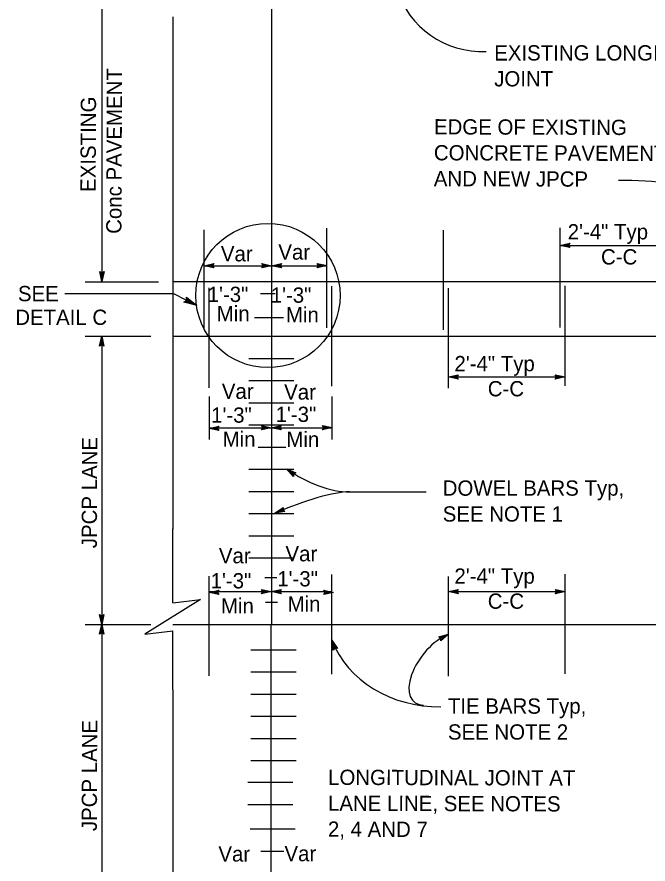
# Model space of a CAD drawing. Extents: x -894 to 866, y -476 to 714.
# Drawn here: x -173.5 to 115.9, y 34.6 to 422.8 of the extents above; entities that cross this region are included whole.
import ezdxf

# ---------------------------------------------------------------- set-up
doc = ezdxf.new("R2010")
doc.units = 0
for name, color, linetype in [('56 Stage 3 Anno', 7, 'Continuous'), ('57 Undefined', 7, 'Continuous'), ('60 Nongeo Data', 7, 'Continuous')]:
    doc.layers.add(name, color=color, linetype=linetype)

msp = doc.modelspace()

# ---------------------------------------------------------------- linework, layer by layer
at = {"layer": '56 Stage 3 Anno'}
for p, q in [((-102.07, 422.75), (-102.07, 188.08)), ((75.5, 318.08), (80, 319.08)), ((76.55, 318.08), (79.83, 318.81)), ((77.58, 318.08), (79.69, 318.55)), ((80, 319.08), (79.4, 318.08)), ((80, 319.08), (80, 319.08)), ((80, 317.07), (75.5, 318.08)), ((75.5, 318.08), (75.5, 318.08)), ((75.63, 318.07), (129.13, 318.07)), ((79.84, 317.34), (76.54, 318.08)), ((79.67, 317.61), (77.58, 318.08)), ((78.61, 318.08), (79.52, 318.28)), ((79.53, 317.87), (78.61, 318.08)), ((79.4, 318.08), (80, 317.07)), ((80, 317.07), (80, 317.07)), ((-87.7, 308.77), (-56.65, 308.77)), ((-87.67, 308.75), (-83.17, 309.74)), ((-83.17, 307.74), (-87.67, 308.75)), ((-87.67, 308.75), (-87.67, 308.75)), ((-83.33, 308.01), (-86.63, 308.75)), ((-86.62, 308.75), (-83.34, 309.47)), ((-85.59, 308.74), (-83.47, 309.21)), ((-83.5, 308.28), (-85.59, 308.74)), ((-84.56, 308.74), (-83.65, 308.94)), ((-83.64, 308.54), (-84.56, 308.74)), ((-83.17, 309.74), (-83.77, 308.75)), ((-83.77, 308.75), (-83.17, 307.74)), ((-83.17, 309.74), (-83.17, 309.74)), ((-83.17, 307.74), (-83.17, 307.74)), ((-60.63, 308.77), (-61.23, 309.78)), ((-61.23, 309.78), (-61.23, 309.78)), ((-61.23, 309.78), (-56.73, 308.77)), ((-56.73, 308.77), (-61.23, 307.78)), ((-61.23, 307.78), (-60.63, 308.77)), ((-61.23, 307.78), (-61.23, 307.78)), ((-61.06, 309.51), (-57.76, 308.77)), ((-57.77, 308.77), (-61.05, 308.04)), ((-58.8, 308.77), (-60.92, 308.3)), ((-60.89, 309.24), (-58.8, 308.77)), ((-60.76, 308.98), (-59.83, 308.77)), ((-59.83, 308.77), (-60.74, 308.57)), ((-56.73, 308.77), (-52.23, 309.77)), ((-52.23, 307.77), (-56.73, 308.77)), ((-56.73, 308.77), (-56.73, 308.77)), ((-56.73, 308.77), (-56.73, 308.77)), ((-56.65, 308.77), (-31.39, 308.77)), ((-52.39, 308.03), (-55.69, 308.77)), ((-55.68, 308.77), (-52.4, 309.5)), ((-54.65, 308.77), (-52.53, 309.24)), ((-52.56, 308.3), (-54.65, 308.77)), ((-53.62, 308.77), (-52.71, 308.97)), ((-52.7, 308.56), (-53.62, 308.77)), ((-52.23, 309.77), (-52.83, 308.77)), ((-52.83, 308.77), (-52.23, 307.77)), ((-52.23, 309.77), (-52.23, 309.77)), ((-52.23, 307.77), (-52.23, 307.77)), ((-35.16, 308.81), (-35.76, 309.81)), ((-35.76, 309.81), (-35.76, 309.81)), ((-35.76, 309.81), (-31.26, 308.81)), ((-31.26, 308.81), (-35.76, 307.81)), ((-35.76, 307.81), (-35.16, 308.81)), ((-35.76, 307.81), (-35.76, 307.81)), ((-35.59, 309.55), (-32.29, 308.81)), ((-32.3, 308.81), (-35.58, 308.08)), ((-33.33, 308.81), (-35.45, 308.34)), ((-35.42, 309.28), (-33.33, 308.81)), ((-35.29, 309.02), (-34.36, 308.81)), ((-34.36, 308.81), (-35.27, 308.61)), ((-31.26, 308.81), (-31.26, 308.81)), ((-134.52, 301.56), (-135.52, 306.06)), ((-135.52, 306.06), (-135.52, 306.06)), ((-135.52, 306.06), (-134.52, 305.46)), ((-134.52, 302.61), (-135.25, 305.89)), ((-134.52, 303.64), (-134.99, 305.75)), ((-134.52, 304.67), (-134.72, 305.58)), ((-134.52, 305.46), (-133.51, 306.06)), ((-133.51, 306.06), (-134.52, 301.56)), ((-133.78, 305.9), (-134.52, 302.6)), ((-134.05, 305.73), (-134.52, 303.64)), ((-134.31, 305.59), (-134.52, 304.67)), ((-133.51, 306.06), (-133.51, 306.06)), ((-134.52, 301.56), (-134.52, 301.56)), ((-135.65, 271.95), (-134.64, 276.45)), ((-134.64, 276.45), (-134.64, 276.45)), ((-134.64, 276.45), (-133.64, 271.95)), ((-134.64, 272.55), (-135.65, 271.95)), ((-135.65, 271.95), (-135.65, 271.95)), ((-135.38, 272.12), (-134.64, 275.42)), ((-135.11, 272.29), (-134.64, 274.38)), ((-134.85, 272.42), (-134.64, 273.35)), ((-134.64, 275.41), (-133.91, 272.13)), ((-134.64, 274.38), (-134.17, 272.26)), ((-134.64, 273.35), (-134.44, 272.44)), ((-133.64, 271.95), (-134.64, 272.55)), ((-133.64, 271.95), (-133.64, 271.95)), ((24.32, 257.8), (28.82, 258.8)), ((28.82, 256.79), (24.32, 257.8)), ((24.32, 257.8), (24.32, 257.8)), ((24.44, 257.79), (77.94, 257.79)), ((28.66, 257.06), (25.35, 257.8)), ((25.36, 257.8), (28.64, 258.53)), ((26.39, 257.8), (28.51, 258.27)), ((28.48, 257.33), (26.39, 257.8)), ((27.43, 257.8), (28.33, 258)), ((28.35, 257.59), (27.43, 257.8)), ((28.82, 258.8), (28.22, 257.8)), ((28.22, 257.8), (28.82, 256.79)), ((28.82, 258.8), (28.82, 258.8)), ((28.82, 256.79), (28.82, 256.79)), ((73.92, 257.81), (73.32, 258.81)), ((73.32, 258.81), (73.32, 258.81)), ((73.32, 258.81), (77.82, 257.81)), ((77.82, 257.81), (73.32, 256.81)), ((73.32, 256.81), (73.92, 257.81)), ((73.32, 256.81), (73.32, 256.81)), ((73.48, 258.54), (76.78, 257.81)), ((76.77, 257.8), (73.49, 257.08)), ((75.74, 257.81), (73.63, 257.34)), ((73.65, 258.28), (75.74, 257.81)), ((73.79, 258.02), (74.71, 257.81)), ((74.71, 257.81), (73.8, 257.61)), ((77.82, 257.81), (77.82, 257.81)), ((-85.36, 234.17), (-80.86, 235.17)), ((-85.36, 234.54), (-56.88, 234.54)), ((-80.86, 233.17), (-85.36, 234.17)), ((-85.36, 234.17), (-85.36, 234.17)), ((-84.32, 234.17), (-81.04, 234.9)), ((-81.02, 233.43), (-84.32, 234.17)), ((-83.29, 234.17), (-81.17, 234.64)), ((-81.2, 233.7), (-83.29, 234.17)), ((-82.25, 234.17), (-81.34, 234.37)), ((-81.33, 233.96), (-82.25, 234.17)), ((-80.86, 235.17), (-81.46, 234.17)), ((-81.46, 234.17), (-80.86, 233.17)), ((-80.86, 235.17), (-80.86, 235.17)), ((-80.86, 233.17), (-80.86, 233.17)), ((-60.78, 234.54), (-61.38, 235.54)), ((-61.38, 235.54), (-61.38, 235.54)), ((-61.38, 235.54), (-56.88, 234.54)), ((-56.88, 234.54), (-61.38, 233.54)), ((-61.38, 233.54), (-60.78, 234.54)), ((-61.38, 233.54), (-61.38, 233.54)), ((-61.22, 235.27), (-57.91, 234.54)), ((-57.92, 234.53), (-61.2, 233.81)), ((-58.95, 234.54), (-61.07, 234.07)), ((-61.04, 235), (-58.95, 234.54)), ((-60.91, 234.74), (-59.99, 234.54)), ((-59.99, 234.54), (-60.89, 234.34)), ((-56.88, 234.54), (-52.38, 235.53)), ((-52.38, 233.53), (-56.88, 234.54)), ((-56.88, 234.54), (-56.88, 234.54)), ((-56.88, 234.54), (-56.88, 234.54)), ((-56.87, 234.54), (-29.06, 234.54)), ((-55.84, 234.54), (-52.55, 235.26)), ((-52.54, 233.8), (-55.84, 234.53)), ((-54.81, 234.53), (-52.69, 235)), ((-52.72, 234.07), (-54.81, 234.53)), ((-53.77, 234.53), (-52.86, 234.73)), ((-52.85, 234.33), (-53.77, 234.53)), ((-52.38, 235.53), (-52.98, 234.54)), ((-52.98, 234.54), (-52.38, 233.53)), ((-52.38, 235.53), (-52.38, 235.53)), ((-52.38, 233.53), (-52.38, 233.53)), ((-32.82, 234.57), (-33.42, 235.58)), ((-33.42, 235.58), (-33.42, 235.58)), ((-33.42, 235.58), (-28.92, 234.57)), ((-28.92, 234.57), (-33.42, 233.57)), ((-33.42, 233.57), (-32.82, 234.57)), ((-33.42, 233.57), (-33.42, 233.57)), ((-33.26, 235.31), (-29.95, 234.57)), ((-29.96, 234.57), (-33.24, 233.84)), ((-30.99, 234.57), (-33.11, 234.1)), ((-33.08, 235.04), (-30.99, 234.57)), ((-32.95, 234.78), (-32.03, 234.57)), ((-32.03, 234.57), (-32.93, 234.37)), ((-28.92, 234.57), (-28.92, 234.57)), ((-46.73, 212.2), (-49.77, 215.67)), ((-49.77, 215.67), (-49.77, 215.67)), ((-49.77, 215.67), (-45.55, 213.82)), ((-46.7, 212.51), (-48.93, 215.06)), ((-48.92, 215.05), (-45.85, 213.71)), ((-46.68, 212.83), (-48.1, 214.44)), ((-48.1, 214.44), (-46.11, 213.57)), ((-46.64, 213.12), (-47.26, 213.83)), ((-47.26, 213.83), (-46.41, 213.46)), ((-45.55, 213.82), (-46.62, 213.37)), ((-45.55, 213.82), (-45.55, 213.82)), ((-46.62, 213.37), (-46.73, 212.2)), ((-46.73, 212.2), (-46.73, 212.2)), ((-21.42, 205.11), (14.22, 205.11)), ((-55.19, 195.35), (-51.43, 198.02)), ((-51.43, 198.02), (-51.6, 196.87)), ((-51.43, 198.02), (-51.43, 198.02)), ((-50.65, 196.18), (-55.19, 195.35)), ((-55.19, 195.35), (-55.19, 195.35)), ((-50.91, 196.36), (-54.24, 195.76)), ((-54.23, 195.76), (-51.49, 197.7)), ((-53.28, 196.16), (-51.51, 197.41)), ((-51.17, 196.54), (-53.28, 196.16)), ((-52.33, 196.56), (-51.57, 197.1)), ((-51.4, 196.73), (-52.33, 196.56)), ((-51.6, 196.87), (-50.65, 196.18)), ((-50.65, 196.18), (-50.65, 196.18)), ((-85.37, 159.06), (-80.87, 160.06)), ((-85.37, 159.42), (-29.06, 159.42)), ((-84.32, 159.06), (-81.04, 159.79)), ((-83.29, 159.06), (-81.17, 159.53)), ((-82.26, 159.06), (-81.35, 159.26)), ((-80.87, 160.06), (-81.47, 159.06)), ((-80.87, 160.06), (-80.87, 160.06)), ((-60.78, 159.42), (-61.38, 160.43)), ((-61.38, 160.43), (-61.38, 160.43)), ((-61.38, 160.43), (-56.88, 159.42)), ((-56.88, 159.42), (-61.38, 158.42)), ((-61.38, 158.42), (-60.78, 159.42)), ((-61.22, 160.16), (-57.92, 159.42)), ((-57.93, 159.42), (-61.21, 158.69)), ((-58.96, 159.42), (-61.07, 158.95)), ((-61.05, 159.89), (-58.96, 159.42)), ((-60.91, 159.63), (-59.99, 159.42)), ((-59.99, 159.42), (-60.9, 159.22)), ((-56.88, 159.42), (-52.38, 160.42)), ((-52.38, 158.42), (-56.88, 159.42)), ((-56.88, 159.42), (-56.88, 159.42)), ((-56.88, 159.42), (-56.88, 159.42)), ((-52.55, 158.68), (-55.85, 159.42)), ((-55.84, 159.42), (-52.56, 160.15)), ((-54.81, 159.42), (-52.69, 159.89)), ((-52.72, 158.95), (-54.81, 159.42)), ((-53.78, 159.42), (-52.87, 159.62)), ((-52.85, 159.21), (-53.78, 159.42)), ((-52.38, 160.42), (-52.98, 159.42)), ((-52.98, 159.42), (-52.38, 158.42)), ((-52.38, 160.42), (-52.38, 160.42)), ((-32.23, 159.06), (-32.83, 160.06)), ((-32.83, 160.06), (-32.83, 160.06)), ((-32.83, 160.06), (-28.33, 159.06)), ((-32.67, 159.8), (-29.37, 159.06)), ((-32.5, 159.53), (-30.41, 159.06)), ((-32.36, 159.27), (-31.44, 159.06)), ((24.39, 159.4), (28.89, 160.4)), ((28.89, 158.4), (24.39, 159.4)), ((24.39, 159.4), (24.39, 159.4)), ((24.44, 159.42), (77.94, 159.42)), ((28.73, 158.66), (25.43, 159.4)), ((25.44, 159.4), (28.72, 160.13)), ((26.46, 159.4), (28.58, 159.87)), ((28.55, 158.93), (26.46, 159.4)), ((27.5, 159.4), (28.41, 159.6)), ((28.42, 159.19), (27.5, 159.4)), ((28.89, 160.4), (28.29, 159.4)), ((28.29, 159.4), (28.89, 158.4)), ((28.89, 160.4), (28.89, 160.4)), ((73.99, 159.41), (73.39, 160.42)), ((73.39, 160.42), (73.39, 160.42)), ((73.39, 160.42), (77.89, 159.41)), ((77.89, 159.41), (73.39, 158.41)), ((73.39, 158.41), (73.99, 159.41)), ((73.55, 160.15), (76.85, 159.41)), ((76.84, 159.41), (73.56, 158.68)), ((75.82, 159.41), (73.7, 158.94)), ((73.73, 159.88), (75.82, 159.41)), ((73.86, 159.62), (74.78, 159.41)), ((74.78, 159.41), (73.87, 159.21)), ((77.89, 159.41), (77.89, 159.41)), ((-80.87, 158.05), (-85.37, 159.06)), ((-85.37, 159.06), (-85.37, 159.06)), ((-81.03, 158.32), (-84.33, 159.06)), ((-81.2, 158.59), (-83.29, 159.06)), ((-81.34, 158.85), (-82.26, 159.06)), ((-81.47, 159.06), (-80.87, 158.05)), ((-80.87, 158.05), (-80.87, 158.05)), ((-61.38, 158.42), (-61.38, 158.42)), ((-52.38, 158.42), (-52.38, 158.42)), ((-28.33, 159.06), (-32.83, 158.06)), ((-32.83, 158.06), (-32.23, 159.06)), ((-32.83, 158.06), (-32.83, 158.06)), ((-29.38, 159.05), (-32.66, 158.33)), ((-30.41, 159.06), (-32.52, 158.59)), ((-31.44, 159.06), (-32.35, 158.86)), ((-28.33, 159.06), (-28.33, 159.06)), ((28.89, 158.4), (28.89, 158.4)), ((73.39, 158.41), (73.39, 158.41)), ((-134.59, 144.37), (-135.59, 148.87)), ((-135.59, 148.87), (-135.59, 148.87)), ((-135.59, 148.87), (-134.59, 148.27)), ((-134.59, 145.41), (-135.32, 148.69)), ((-134.59, 146.44), (-135.06, 148.56)), ((-134.59, 147.48), (-134.79, 148.38)), ((-134.59, 148.27), (-133.59, 148.87)), ((-133.59, 148.87), (-134.59, 144.37)), ((-133.85, 148.71), (-134.59, 145.4)), ((-134.12, 148.53), (-134.59, 146.44)), ((-134.38, 148.4), (-134.59, 147.48)), ((-133.59, 148.87), (-133.59, 148.87)), ((-135.6, 139.87), (-134.59, 144.37)), ((-134.59, 144.37), (-134.59, 144.37)), ((-134.59, 144.37), (-134.59, 144.37)), ((-134.59, 144.37), (-133.59, 139.87)), ((-134.59, 140.47), (-135.6, 139.87)), ((-135.6, 139.87), (-135.6, 139.87)), ((-135.33, 140.03), (-134.59, 143.33)), ((-135.06, 140.21), (-134.59, 142.3)), ((-134.8, 140.34), (-134.59, 141.26)), ((-134.59, 143.32), (-133.86, 140.04)), ((-134.59, 142.3), (-134.12, 140.18)), ((-134.59, 141.26), (-134.39, 140.35)), ((-133.59, 139.87), (-134.59, 140.47)), ((-133.59, 139.87), (-133.59, 139.87)), ((19.91, 138.63), (24.34, 139.9)), ((24.34, 139.9), (20.87, 136.87)), ((24.34, 139.9), (24.34, 139.9)), ((-28.43, 132.61), (-29.09, 137.17)), ((-29.09, 137.17), (-29.09, 137.17)), ((-29.09, 137.17), (-26.56, 133.32)), ((-28.24, 132.85), (-28.73, 136.2)), ((-28.72, 136.19), (-26.87, 133.39)), ((20.92, 138.04), (19.91, 138.63)), ((19.91, 138.63), (19.91, 138.63)), ((20.18, 138.48), (23.43, 139.41)), ((20.46, 138.32), (22.52, 138.91)), ((20.7, 138.16), (21.61, 138.42)), ((20.87, 136.87), (20.92, 138.04)), ((20.87, 136.87), (20.87, 136.87)), ((22.52, 138.91), (20.88, 137.49)), ((23.43, 139.4), (20.89, 137.19)), ((21.61, 138.42), (20.91, 137.81)), ((-27.71, 133.52), (-28.43, 132.61)), ((-28.43, 132.61), (-28.43, 132.61)), ((-28.05, 133.11), (-28.36, 135.23)), ((-28.36, 135.23), (-27.16, 133.42)), ((-27.85, 133.33), (-27.99, 134.26)), ((-27.99, 134.26), (-27.48, 133.49)), ((-26.56, 133.32), (-27.71, 133.52)), ((-26.56, 133.32), (-26.56, 133.32)), ((-102.07, 114.39), (-102.07, -0.05))]:
    msp.add_line(p, q, dxfattribs=at)
msp.add_lwpolyline([(-95.69, 294.42), (-91.07, 290.51), (-96.91, 292.09), (-96.57, 292.3), (-92.29, 291.14), (-95.67, 294.01), (-95.65, 293.61), (-93.48, 291.77), (-96.22, 292.51), (-95.87, 292.72), (-94.69, 292.4), (-95.63, 293.2), (-95.61, 292.88), (-96.91, 292.09), (-95.61, 292.88)], close=True, dxfattribs=at)
for centre, major_axis, ratio, start_param, end_param in [((-37.03, 224.66), (-26.33, 14.94), 0.477569, 1.349658, 2.461716), ((-51.04, 188.67), (-34.69, -14.8), 0.206301, 3.585073, 4.744221), ((20.93, 124.14), (12.18, 15.42), 0.532336, 0.745314, 3.545785)]:
    msp.add_ellipse(centre, major_axis=major_axis, ratio=ratio, start_param=start_param, end_param=end_param, dxfattribs=at)
at = {"layer": '60 Nongeo Data'}
for p, q in [((-134.58, 542.31), (-134.58, 301.43)), ((-56.65, 323.56), (-56.65, 542.27)), ((75.64, 280.42), (75.64, 326.17)), ((-87.66, 279.51), (-87.66, 325.26)), ((-56.65, 144.47), (-56.65, 323.56)), ((-31.36, 280.24), (-31.36, 325.98)), ((22.14, 279.33), (22.14, 325.07)), ((-142.15, 301.43), (-108.64, 301.43)), ((-102.07, 301.46), (269.43, 301.46)), ((-29.06, 253.59), (-29.06, 299.33)), ((77.94, 253.77), (77.94, 299.51)), ((-151.47, 296.06), (-101.67, 296.06)), ((-101.67, 296.06), (-91.07, 290.51)), ((-85.36, 252.86), (-85.36, 298.6)), ((-61.87, 296.08), (-55.15, 296.08)), ((24.44, 252.68), (24.44, 298.42)), ((-64.56, 285.02), (-51.34, 285.02)), ((-142.15, 276.46), (-112.07, 276.46)), ((-134.58, 276.46), (-134.58, -96.46)), ((-102.07, 276.46), (269.43, 276.46)), ((-67.21, 266.28), (-46.54, 266.28)), ((-67.21, 256.12), (-46.54, 256.12)), ((-85.36, 248.75), (-85.36, 229.12)), ((-29.06, 248.75), (-29.06, 229.12)), ((-67.21, 245.97), (-46.54, 245.97)), ((-67.21, 235.81), (-46.54, 235.81)), ((-62.82, 225.65), (-50.25, 225.65)), ((-67.21, 215.49), (-46.54, 215.49)), ((-67.21, 205.34), (-46.54, 205.34)), ((-67.21, 195.18), (-46.54, 195.18)), ((-102.08, 154.27), (-102.08, 188.17)), ((-67.21, 185.02), (-46.54, 185.02)), ((-67.21, 174.86), (-46.54, 174.86)), ((-29.06, 121.5), (-29.06, 167.25)), ((77.94, 121.68), (77.94, 167.43)), ((-85.37, 120.77), (-85.37, 166.52)), ((-59.76, 165.81), (-54.35, 165.81)), ((24.44, 120.59), (24.44, 166.34)), ((-59.46, 154.55), (-54.06, 154.55)), ((-142.15, 144.37), (-112.07, 144.37)), ((-102.08, 144.37), (263.85, 144.37)), ((-56.88, 8.49), (-56.88, 144.37)), ((-102.08, 114.4), (-102.08, 141.47)), ((-66.18, 132.74), (-45.51, 132.74)), ((-66.18, 122.58), (-45.51, 122.58)), ((-66.18, 112.43), (-45.51, 112.43)), ((-66.18, 102.27), (-45.51, 102.27)), ((-66.18, 92.11), (-45.51, 92.11)), ((-66.18, 81.95), (-45.51, 81.95)), ((-67.61, 72.01), (-46.95, 72.01)), ((-67.61, 61.85), (-46.95, 61.85)), ((-66.63, 50.69), (-45.96, 50.69)), ((-61.72, 40.43), (-51.11, 40.43))]:
    msp.add_line(p, q, dxfattribs=at)
msp.add_lwpolyline([(-102.08, 154.27), (-89.28, 155.87), (-114.88, 139.87), (-102.08, 141.47)], dxfattribs=at)
msp.add_circle((-58.4, 295.1), 33.06, dxfattribs=at)
msp.add_arc((39.62, 447.87), 40.91, 197.1908, 272.7801, dxfattribs=at)
msp.add_ellipse((20.06, 150.39), major_axis=(-51.51, 0), ratio=0.849279, start_param=0.308888, end_param=1.586084, dxfattribs=at)
msp.add_spline([(102.34, 347.95), (125.99, 346.01), (172.05, 301.4)], degree=3, dxfattribs=at)

# ---------------------------------------------------------------- texts
at = {"layer": '57 Undefined'}
for s, p in [('EXISTING LONGITUDINAL ', (45.35, 402.8)), ('JOINT', (45.35, 390.93)), ('2\'-4" Typ', (79.06, 320.82)), ('Var', (-53.63, 311.52)), ('Var', (-79.99, 310.74)), ('C-C', (94.34, 309.32)), ('SEE', (-173.05, 292.48)), ('1\'-3"', (-86.03, 292.14)), ('1\'-3"', (-57.12, 291.8)), ('DETAIL C', (-174.27, 281.63)), ('Min', (-81.87, 283.33)), ('Min', (-50.16, 282.77)), ('2\'-4" Typ', (27.12, 260.4)), ('Var', (-79.55, 247.72)), ('Var', (-50.98, 247.39)), ('C-C', (42.41, 248.9)), ('1\'-3"', (-84.46, 236.82)), ('1\'-3"', (-54.88, 237.16)), ('Min', (-79.19, 225.77)), ('Min', (-49.94, 225.66)), ('DOWEL BARS Typ,', (21.74, 203.36)), ('SEE NOTE 1', (21.74, 191.49)), ('Var', (-80.91, 172.38)), ('Var', (-50.37, 173.28)), ('1\'-3"', (-84.67, 160.88)), ('1\'-3"', (-54.12, 161.78)), ('2\'-4" Typ', (27.11, 163.04)), ('Min', (-79.95, 149.38)), ('Min', (-49.41, 150.28)), ('C-C', (42.4, 151.54)), ('TIE BARS Typ,', (24.12, 103.46)), ('SEE NOTE 2', (24.12, 91.58)), ('Var', (-50.83, 35.85)), ('Var', (-81.12, 35.68))]:
    msp.add_text(s, height=7, dxfattribs=at).set_placement(p)
for s, rotation, p in [('Conc PAVEMENT', 89.7918, (-125.57, 323.36)), ('EXISTING', 89.7918, (-137.38, 342.57)), ('EDGE OF EXISTING', 359.8239, (17.72, 368.93)), ('CONCRETE PAVEMENT', 359.8239, (17.69, 357.06)), ('AND NEW JPCP', 359.8239, (17.65, 345.18)), ('JPCP LANE', 89.7918, (-136.85, 179.28)), ('JPCP LANE', 89.7918, (-136.85, 49.62)), ('LONGITUDINAL JOINT AT', 359.8239, (-30.83, 70.83)), ('LANE LINE, SEE NOTES', 359.8239, (-30.87, 58.96)), ('2, 4 AND 7', 359.8239, (-30.9, 47.08))]:
    msp.add_text(s, height=7, rotation=rotation, dxfattribs=at).set_placement(p)

doc.saveas('drawing.dxf')
